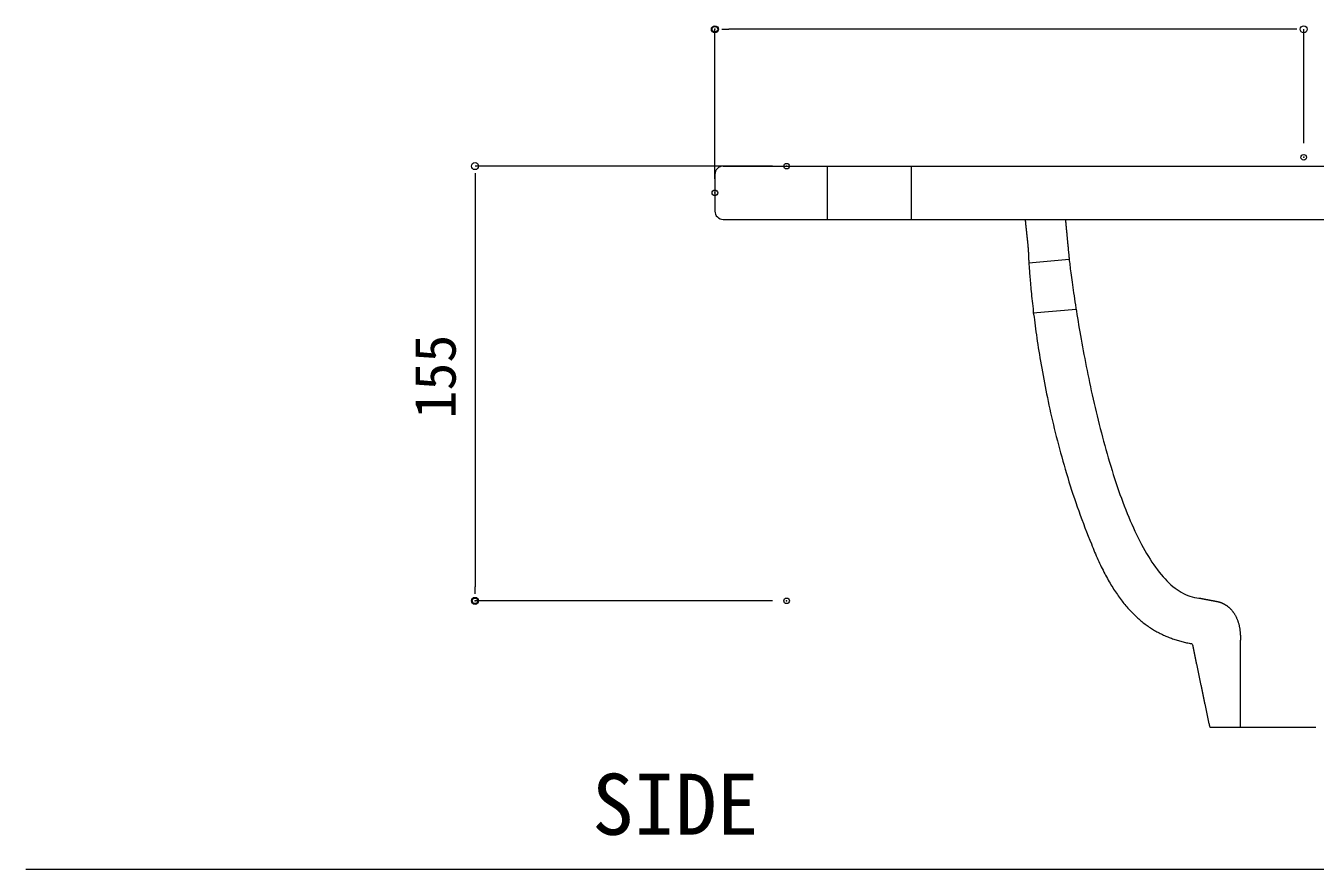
# Model space of a CAD drawing. Units: millimetres, scale not verified. Extents: x -1002 to 1010, y -687 to 676.
# Drawn here: x -1002.1 to -542.2, y -687.1 to -386.3 of the extents above; entities that cross this region are included whole.
import ezdxf
from ezdxf.enums import TextEntityAlignment as Align

# ---------------------------------------------------------------- set-up
doc = ezdxf.new("R2010")
doc.units = ezdxf.units.MM
doc.header["$LTSCALE"] = 5
doc.header["$PDMODE"] = 32
doc.header["$PDSIZE"] = 2
doc.layers.add('0-0', color=7, linetype='Continuous', lineweight=15)
doc.layers.add('F-0', color=7, linetype='Continuous', lineweight=15)
doc.styles.add('ＭＳ ゴシック', font='')
doc.styles.get('ＭＳ ゴシック').set_extended_font_data('MS Gothic')

# ---------------------------------------------------------------- blocks, each defined once
blk = doc.blocks.new('_DOT')
at = {"layer": '0-0'}
blk.add_line((-0.5, 0), (-1, 0), dxfattribs=at)
blk.add_circle((0, 0), 0.25, dxfattribs=at)
blk.add_circle((0, 0), 0.25, dxfattribs=at)

msp = doc.modelspace()

# ---------------------------------------------------------------- linework, layer by layer
at = {"layer": 'F-0'}
for p, q in [((-756.34, -440.881), (-756.34, -387.589)), ((-551.339, -387.589), (-751.34, -387.589)), ((-546.339, -428.215), (-546.339, -387.589)), ((-735.763, -436.381), (-841.883, -436.381)), ((-716.34, -436.381), (-716.34, -455.381)), ((-686.34, -436.381), (-686.34, -455.381)), ((-841.883, -441.381), (-841.883, -586.381)), ((-644.398, -470.805), (-629.986, -469.565)), ((-642.986, -488.714), (-627.555, -487.415)), ((-735.763, -591.381), (-841.883, -591.381)), ((-1002.086, -687.064), (1002.034, -687.064))]:
    msp.add_line(p, q, dxfattribs=at)
at = {"layer": 'F-0', "lineweight": 18}
for p, q in [((-756.34, -439.381), (-756.34, -452.381)), ((-753.34, -455.381), (-284.34, -455.381))]:
    msp.add_line(p, q, dxfattribs=at)
for points in [[(-753.34, -436.381), (-281.34, -436.381), (-281.34, -452.381)], [(-645.674, -455.497), (-645.663, -455.631), (-645.651, -455.765), (-645.64, -455.9), (-645.628, -456.035), (-645.615, -456.171), (-645.603, -456.307), (-645.59, -456.443), (-645.578, -456.579), (-645.565, -456.716), (-645.552, -456.853), (-645.539, -456.99), (-645.525, -457.127), (-645.512, -457.265), (-645.498, -457.402), (-645.484, -457.54), (-645.47, -457.678), (-645.456, -457.816), (-645.442, -457.954), (-645.428, -458.093), (-645.413, -458.231), (-645.399, -458.369), (-645.384, -458.508), (-645.369, -458.646), (-645.355, -458.785), (-645.34, -458.924), (-645.325, -459.062), (-645.31, -459.201), (-645.295, -459.339), (-645.28, -459.477), (-645.265, -459.616), (-645.25, -459.754), (-645.235, -459.892), (-645.22, -460.03), (-645.205, -460.168), (-645.19, -460.305), (-645.174, -460.443), (-645.159, -460.58), (-645.144, -460.717), (-645.129, -460.854)], [(-631.34, -455.381), (-631.34, -455.382), (-631.34, -455.383), (-631.34, -455.384), (-631.34, -455.385), (-631.34, -455.387), (-631.339, -455.39), (-631.339, -455.393), (-631.339, -455.396), (-631.338, -455.4), (-631.338, -455.405), (-631.337, -455.41), (-631.337, -455.417), (-631.336, -455.424), (-631.335, -455.432), (-631.334, -455.441), (-631.334, -455.451), (-631.332, -455.462), (-631.331, -455.474), (-631.33, -455.488), (-631.329, -455.502), (-631.327, -455.518), (-631.326, -455.535), (-631.324, -455.553), (-631.322, -455.573), (-631.32, -455.595), (-631.318, -455.618), (-631.315, -455.642), (-631.313, -455.668), (-631.31, -455.696), (-631.307, -455.726), (-631.305, -455.757), (-631.301, -455.79), (-631.298, -455.825), (-631.295, -455.862), (-631.291, -455.901), (-631.287, -455.942), (-631.283, -455.985), (-631.279, -456.031), (-631.274, -456.078)], [(-631.274, -456.078), (-631.269, -456.128), (-631.264, -456.18), (-631.259, -456.234), (-631.254, -456.291), (-631.248, -456.351), (-631.242, -456.413), (-631.236, -456.477), (-631.23, -456.544), (-631.223, -456.614), (-631.216, -456.686), (-631.209, -456.762), (-631.202, -456.84), (-631.194, -456.921), (-631.186, -457.005), (-631.178, -457.092), (-631.169, -457.182), (-631.16, -457.275), (-631.151, -457.371), (-631.142, -457.471), (-631.132, -457.574), (-631.122, -457.68), (-631.112, -457.789), (-631.101, -457.902), (-631.09, -458.018), (-631.078, -458.138), (-631.067, -458.262), (-631.055, -458.389), (-631.042, -458.519), (-631.029, -458.654), (-631.016, -458.792), (-631.003, -458.934), (-630.989, -459.08), (-630.975, -459.23), (-630.96, -459.384), (-630.945, -459.542), (-630.93, -459.704), (-630.914, -459.871), (-630.898, -460.041), (-630.881, -460.216)], [(-645.129, -460.854), (-645.114, -460.99), (-645.099, -461.127), (-645.084, -461.263), (-645.069, -461.398), (-645.054, -461.534), (-645.04, -461.669), (-645.025, -461.804), (-645.01, -461.938), (-644.996, -462.072), (-644.981, -462.206), (-644.967, -462.339), (-644.952, -462.472), (-644.938, -462.604), (-644.924, -462.736), (-644.91, -462.868), (-644.896, -462.998), (-644.883, -463.129), (-644.869, -463.259), (-644.856, -463.388), (-644.843, -463.517), (-644.829, -463.646), (-644.817, -463.773), (-644.804, -463.9), (-644.791, -464.027), (-644.779, -464.153), (-644.767, -464.278), (-644.755, -464.403), (-644.743, -464.527), (-644.731, -464.65), (-644.72, -464.772), (-644.709, -464.894), (-644.698, -465.015), (-644.688, -465.135), (-644.677, -465.255), (-644.667, -465.373), (-644.657, -465.491), (-644.648, -465.608), (-644.638, -465.725), (-644.629, -465.84)], [(-630.881, -460.216), (-630.864, -460.395), (-630.847, -460.578), (-630.829, -460.766), (-630.811, -460.958), (-630.792, -461.155), (-630.773, -461.357), (-630.753, -461.563), (-630.733, -461.773), (-630.713, -461.989), (-630.692, -462.209), (-630.671, -462.434), (-630.649, -462.664), (-630.626, -462.899), (-630.604, -463.139), (-630.58, -463.384), (-630.557, -463.634), (-630.532, -463.889), (-630.508, -464.15), (-630.482, -464.416), (-630.457, -464.687), (-630.43, -464.963), (-630.404, -465.245), (-630.376, -465.532), (-630.349, -465.825), (-630.32, -466.123), (-630.291, -466.427), (-630.262, -466.737), (-630.232, -467.052), (-630.202, -467.374), (-630.17, -467.701), (-630.139, -468.034), (-630.107, -468.372), (-630.072, -468.728), (-630.032, -469.125), (-629.986, -469.564), (-629.934, -470.043), (-629.876, -470.563), (-629.811, -471.122), (-629.741, -471.719)], [(-644.629, -465.84), (-644.62, -465.955), (-644.612, -466.068), (-644.604, -466.181), (-644.596, -466.293), (-644.588, -466.404), (-644.581, -466.514), (-644.574, -466.622), (-644.567, -466.73), (-644.561, -466.837), (-644.555, -466.943), (-644.55, -467.048), (-644.545, -467.152), (-644.54, -467.255), (-644.535, -467.357), (-644.531, -467.457), (-644.527, -467.557), (-644.524, -467.655), (-644.521, -467.752), (-644.519, -467.849), (-644.517, -467.943), (-644.515, -468.037), (-644.514, -468.118), (-644.513, -468.138), (-644.511, -468.19), (-644.508, -468.273), (-644.503, -468.387), (-644.497, -468.531), (-644.489, -468.706), (-644.48, -468.911), (-644.468, -469.145), (-644.455, -469.408), (-644.44, -469.701), (-644.422, -470.022), (-644.402, -470.371), (-644.38, -470.748), (-644.356, -471.153), (-644.329, -471.585), (-644.299, -472.043), (-644.267, -472.528)], [(-644.267, -472.528), (-644.232, -473.04), (-644.193, -473.577), (-644.152, -474.139), (-644.108, -474.727), (-644.06, -475.34), (-644.009, -475.977), (-643.955, -476.638), (-643.897, -477.323), (-643.835, -478.031), (-643.769, -478.762), (-643.7, -479.516), (-643.627, -480.293), (-643.55, -481.091), (-643.468, -481.911), (-643.382, -482.753), (-643.292, -483.615), (-643.197, -484.498), (-643.098, -485.402), (-642.994, -486.325), (-642.886, -487.268), (-642.772, -488.231), (-642.654, -489.212), (-642.53, -490.212), (-642.401, -491.23), (-642.267, -492.267), (-642.128, -493.32), (-641.983, -494.391), (-641.832, -495.479), (-641.676, -496.583), (-641.514, -497.704), (-641.346, -498.841), (-641.172, -499.993), (-640.992, -501.16), (-640.806, -502.342), (-640.613, -503.538), (-640.415, -504.749), (-640.209, -505.973), (-639.997, -507.211), (-639.778, -508.462)], [(-629.741, -471.719), (-629.665, -472.354), (-629.582, -473.026), (-629.493, -473.733), (-629.399, -474.476), (-629.298, -475.254), (-629.191, -476.065), (-629.077, -476.909), (-628.958, -477.785), (-628.832, -478.692), (-628.7, -479.63), (-628.562, -480.597), (-628.418, -481.593), (-628.267, -482.618), (-628.11, -483.669), (-627.947, -484.748), (-627.777, -485.851), (-627.601, -486.98), (-627.419, -488.133), (-627.23, -489.309), (-627.035, -490.507), (-626.833, -491.728), (-626.625, -492.969), (-626.411, -494.23), (-626.19, -495.511), (-625.962, -496.81), (-625.728, -498.127), (-625.488, -499.46), (-625.241, -500.81), (-624.988, -502.175), (-624.728, -503.555), (-624.461, -504.949), (-624.188, -506.355), (-623.908, -507.773), (-623.622, -509.203), (-623.328, -510.644), (-623.029, -512.094), (-622.722, -513.553), (-622.409, -515.02), (-622.089, -516.495)], [(-639.778, -508.462), (-639.553, -509.726), (-639.32, -511.002), (-639.081, -512.291), (-638.834, -513.591), (-638.58, -514.902), (-638.319, -516.225), (-638.05, -517.558), (-637.774, -518.901), (-637.491, -520.255), (-637.199, -521.618), (-636.9, -522.991), (-636.593, -524.373), (-636.277, -525.763), (-635.954, -527.162), (-635.622, -528.568), (-635.282, -529.982), (-634.934, -531.404), (-634.577, -532.832), (-634.211, -534.267), (-633.837, -535.708), (-633.454, -537.156), (-633.062, -538.608), (-632.661, -540.066), (-632.25, -541.529), (-631.831, -542.997), (-631.402, -544.468), (-630.963, -545.944), (-630.515, -547.423), (-630.058, -548.905), (-629.59, -550.39), (-629.113, -551.877), (-628.626, -553.366), (-628.128, -554.858), (-627.621, -556.351), (-627.103, -557.844), (-626.575, -559.339), (-626.037, -560.834), (-625.487, -562.329), (-624.928, -563.824)], [(-622.089, -516.495), (-621.763, -517.976), (-621.43, -519.463), (-621.09, -520.955), (-620.743, -522.451), (-620.389, -523.95), (-620.029, -525.452), (-619.661, -526.956), (-619.287, -528.461), (-618.906, -529.966), (-618.519, -531.47), (-618.124, -532.973), (-617.722, -534.474), (-617.314, -535.972), (-616.898, -537.466), (-616.476, -538.955), (-616.046, -540.439), (-615.61, -541.917), (-615.167, -543.388), (-614.716, -544.851), (-614.259, -546.305), (-613.794, -547.75), (-613.323, -549.185), (-612.844, -550.609), (-612.358, -552.021), (-611.865, -553.421), (-611.365, -554.807), (-610.858, -556.179), (-610.344, -557.536), (-609.822, -558.877), (-609.293, -560.202), (-608.757, -561.51), (-608.214, -562.799), (-607.664, -564.069), (-607.106, -565.32), (-606.541, -566.55), (-605.969, -567.759), (-605.389, -568.946), (-604.802, -570.109), (-604.208, -571.249)], [(-624.928, -563.824), (-624.357, -565.318), (-623.775, -566.811), (-623.183, -568.303), (-622.579, -569.794), (-622.048, -571.095), (-621.763, -571.826), (-621.477, -572.548), (-621.188, -573.26), (-620.899, -573.963), (-620.607, -574.657), (-620.314, -575.341), (-620.019, -576.017), (-619.723, -576.683), (-619.425, -577.34), (-619.126, -577.988), (-618.825, -578.628), (-618.523, -579.258), (-618.219, -579.88), (-617.913, -580.492), (-617.606, -581.096), (-617.297, -581.692), (-616.987, -582.278), (-616.675, -582.857), (-616.361, -583.426), (-616.046, -583.988), (-615.729, -584.541), (-615.411, -585.085), (-615.092, -585.622), (-614.77, -586.15), (-614.447, -586.67), (-614.123, -587.182), (-613.797, -587.686), (-613.47, -588.182), (-613.14, -588.67), (-612.81, -589.15), (-612.478, -589.622), (-612.144, -590.087), (-611.809, -590.544), (-611.472, -590.994)], [(-604.208, -571.249), (-603.606, -572.365), (-602.997, -573.455), (-602.381, -574.519), (-601.757, -575.556), (-601.125, -576.566), (-600.487, -577.547), (-599.84, -578.498), (-599.187, -579.42), (-598.526, -580.311), (-597.857, -581.17), (-597.181, -581.996), (-596.497, -582.789), (-595.805, -583.549), (-595.106, -584.273), (-594.4, -584.961), (-593.686, -585.614), (-592.964, -586.228), (-592.235, -586.805), (-591.497, -587.343), (-590.753, -587.841), (-590, -588.299), (-589.24, -588.716), (-588.472, -589.09), (-587.696, -589.422), (-586.913, -589.71), (-586.122, -589.954), (-585.323, -590.152), (-584.516, -590.304), (-583.701, -590.41), (-583.287, -590.449), (-583.231, -590.459), (-583.175, -590.47), (-583.119, -590.481), (-583.062, -590.491), (-583.006, -590.502), (-582.95, -590.513), (-582.894, -590.523), (-582.838, -590.534), (-582.782, -590.545)], [(-611.472, -590.994), (-611.134, -591.435), (-610.794, -591.87), (-610.453, -592.297), (-610.11, -592.716), (-609.765, -593.128), (-609.419, -593.533), (-609.072, -593.931), (-608.723, -594.321), (-608.372, -594.705), (-608.02, -595.081), (-607.667, -595.451), (-607.312, -595.813), (-606.955, -596.169), (-606.597, -596.518), (-606.237, -596.86), (-605.876, -597.195), (-605.514, -597.524), (-605.149, -597.846), (-604.784, -598.161), (-604.417, -598.471), (-604.048, -598.773), (-603.678, -599.07), (-603.306, -599.36), (-602.933, -599.644), (-602.558, -599.921), (-602.182, -600.193), (-601.805, -600.459), (-601.425, -600.718), (-601.045, -600.972), (-600.663, -601.219), (-600.279, -601.461), (-599.894, -601.697), (-599.508, -601.928), (-599.119, -602.152), (-598.73, -602.372), (-598.339, -602.585), (-597.947, -602.793), (-597.553, -602.996), (-597.157, -603.193)], [(-582.782, -590.545), (-582.726, -590.555), (-582.67, -590.566), (-582.614, -590.577), (-582.558, -590.587), (-582.502, -590.598), (-582.446, -590.609), (-582.39, -590.619), (-582.334, -590.63), (-582.278, -590.641), (-582.222, -590.651), (-582.166, -590.662), (-582.109, -590.673), (-582.053, -590.684), (-581.997, -590.694), (-581.941, -590.705), (-581.885, -590.716), (-581.829, -590.726), (-581.773, -590.737), (-581.717, -590.748), (-581.661, -590.758), (-581.605, -590.769), (-581.549, -590.78), (-581.493, -590.79), (-581.437, -590.801), (-581.381, -590.812), (-581.325, -590.822), (-581.269, -590.833), (-581.212, -590.844), (-581.156, -590.854), (-581.1, -590.865), (-581.044, -590.876), (-580.988, -590.886), (-580.932, -590.897), (-580.876, -590.908), (-580.82, -590.918), (-580.764, -590.929), (-580.708, -590.94), (-580.652, -590.95), (-580.596, -590.961)], [(-580.596, -590.961), (-580.54, -590.972), (-580.484, -590.982), (-580.428, -590.993), (-580.372, -591.004), (-580.316, -591.014), (-580.259, -591.025), (-580.203, -591.036), (-580.147, -591.046), (-580.091, -591.057), (-580.035, -591.068), (-579.979, -591.078), (-579.923, -591.089), (-579.867, -591.1), (-579.811, -591.11), (-579.755, -591.121), (-579.699, -591.132), (-579.643, -591.142), (-579.587, -591.153), (-579.531, -591.164), (-579.475, -591.175), (-579.419, -591.185), (-579.363, -591.196), (-579.306, -591.207), (-579.25, -591.217), (-579.194, -591.228), (-579.138, -591.239), (-579.082, -591.249), (-579.026, -591.26), (-578.97, -591.271), (-578.914, -591.281), (-578.858, -591.292), (-578.802, -591.303), (-578.746, -591.313), (-578.69, -591.324), (-578.634, -591.335), (-578.578, -591.345), (-578.522, -591.356), (-578.466, -591.367), (-578.409, -591.377)], [(-578.409, -591.377), (-578.353, -591.388), (-578.297, -591.399), (-578.241, -591.409), (-578.185, -591.42), (-578.129, -591.431), (-578.073, -591.441), (-578.017, -591.452), (-577.961, -591.463), (-577.905, -591.473), (-577.849, -591.484), (-577.793, -591.495), (-577.737, -591.505), (-577.681, -591.516), (-577.625, -591.527), (-577.569, -591.537), (-577.513, -591.548), (-577.456, -591.559), (-577.4, -591.569), (-577.344, -591.58), (-577.288, -591.591), (-577.232, -591.601), (-577.176, -591.612), (-577.12, -591.623), (-577.064, -591.633), (-577.008, -591.644), (-576.952, -591.655), (-576.912, -591.662), (-576.909, -591.663), (-576.902, -591.664), (-576.892, -591.666), (-576.878, -591.669), (-576.86, -591.673), (-576.838, -591.677), (-576.814, -591.683), (-576.786, -591.689), (-576.754, -591.697), (-576.719, -591.705), (-576.682, -591.715), (-576.641, -591.726)], [(-576.641, -591.726), (-576.597, -591.738), (-576.55, -591.751), (-576.5, -591.765), (-576.447, -591.78), (-576.392, -591.797), (-576.334, -591.815), (-576.273, -591.835), (-576.21, -591.856), (-576.144, -591.878), (-576.076, -591.902), (-576.006, -591.928), (-575.934, -591.955), (-575.859, -591.983), (-575.782, -592.013), (-575.703, -592.045), (-575.622, -592.079), (-575.539, -592.114), (-575.454, -592.152), (-575.368, -592.191), (-575.28, -592.231), (-575.19, -592.274), (-575.099, -592.319), (-575.006, -592.366), (-574.912, -592.415), (-574.816, -592.465), (-574.72, -592.518), (-574.622, -592.573), (-574.522, -592.631), (-574.422, -592.69), (-574.321, -592.752), (-574.219, -592.816), (-574.116, -592.882), (-574.012, -592.951), (-573.908, -593.022), (-573.803, -593.096), (-573.697, -593.172), (-573.591, -593.25), (-573.484, -593.331), (-573.377, -593.415)], [(-573.377, -593.415), (-573.27, -593.501), (-573.162, -593.59), (-573.054, -593.682), (-572.947, -593.777), (-572.839, -593.874), (-572.731, -593.974), (-572.623, -594.077), (-572.516, -594.183), (-572.409, -594.291), (-572.302, -594.403), (-572.196, -594.518), (-572.09, -594.636), (-571.984, -594.757), (-571.88, -594.881), (-571.775, -595.008), (-571.672, -595.138), (-571.57, -595.272), (-571.468, -595.409), (-571.367, -595.549), (-571.268, -595.693), (-571.169, -595.84), (-571.072, -595.99), (-570.976, -596.144), (-570.881, -596.301), (-570.787, -596.462), (-570.695, -596.627), (-570.605, -596.795), (-570.516, -596.967), (-570.429, -597.142), (-570.344, -597.321), (-570.26, -597.504), (-570.178, -597.691), (-570.098, -597.882), (-570.021, -598.076), (-569.945, -598.275), (-569.871, -598.477), (-569.8, -598.684), (-569.731, -598.894), (-569.664, -599.109)], [(-569.664, -599.109), (-569.6, -599.328), (-569.538, -599.55), (-569.479, -599.777), (-569.422, -600.009), (-569.368, -600.244), (-569.317, -600.484), (-569.269, -600.728), (-569.224, -600.977), (-569.182, -601.23), (-569.142, -601.487), (-569.106, -601.749), (-569.073, -602.015), (-569.044, -602.287), (-569.018, -602.562), (-568.995, -602.842), (-568.975, -603.127), (-568.959, -603.417), (-568.947, -603.712), (-568.939, -604.011), (-568.934, -604.315), (-568.933, -604.624), (-568.936, -604.938), (-568.943, -605.257), (-568.953, -605.577), (-568.953, -605.838), (-568.953, -606.099), (-568.953, -606.36), (-568.953, -606.621), (-568.953, -606.882), (-568.953, -607.143), (-568.953, -607.404), (-568.953, -607.665), (-568.953, -607.926), (-568.953, -608.187), (-568.953, -608.448), (-568.953, -608.709), (-568.953, -608.97), (-568.953, -609.231), (-568.953, -609.492)], [(-597.157, -603.193), (-596.76, -603.385), (-596.362, -603.572), (-595.962, -603.753), (-595.561, -603.93), (-595.158, -604.101), (-594.754, -604.268), (-594.348, -604.429), (-593.941, -604.585), (-593.533, -604.737), (-593.123, -604.884), (-592.711, -605.026), (-592.298, -605.163), (-591.884, -605.296), (-591.468, -605.424), (-591.051, -605.548), (-590.632, -605.667), (-590.212, -605.782), (-589.79, -605.893), (-589.367, -605.999), (-588.943, -606.101), (-588.517, -606.199), (-588.09, -606.293), (-587.661, -606.383), (-587.231, -606.469), (-586.799, -606.551), (-586.366, -606.629), (-586.071, -606.787), (-586.009, -607.085), (-585.947, -607.382), (-585.885, -607.679), (-585.824, -607.977), (-585.762, -608.274), (-585.7, -608.572), (-585.638, -608.869), (-585.576, -609.166), (-585.514, -609.464), (-585.452, -609.761), (-585.39, -610.059), (-585.328, -610.356)], [(-585.328, -610.356), (-585.266, -610.654), (-585.204, -610.951), (-585.142, -611.248), (-585.08, -611.546), (-585.018, -611.843), (-584.956, -612.141), (-584.894, -612.438), (-584.832, -612.736), (-584.77, -613.033), (-584.708, -613.33), (-584.646, -613.628), (-584.584, -613.925), (-584.522, -614.223), (-584.46, -614.52), (-584.398, -614.818), (-584.336, -615.115), (-584.274, -615.412), (-584.213, -615.71), (-584.151, -616.007), (-584.089, -616.305), (-584.027, -616.602), (-583.965, -616.9), (-583.903, -617.197), (-583.841, -617.494), (-583.779, -617.792), (-583.717, -618.089), (-583.655, -618.387), (-583.593, -618.684), (-583.531, -618.982), (-583.469, -619.279), (-583.407, -619.576), (-583.345, -619.874), (-583.283, -620.171), (-583.221, -620.469), (-583.159, -620.766), (-583.097, -621.063), (-583.035, -621.361), (-582.973, -621.658), (-582.911, -621.956)], [(-568.953, -609.492), (-568.953, -609.753), (-568.953, -610.014), (-568.953, -610.276), (-568.953, -610.537), (-568.953, -610.798), (-568.953, -611.059), (-568.953, -611.32), (-568.953, -611.581), (-568.953, -611.842), (-568.953, -612.103), (-568.953, -612.364), (-568.953, -612.625), (-568.953, -612.886), (-568.953, -613.147), (-568.953, -613.408), (-568.953, -613.669), (-568.953, -613.93), (-568.953, -614.191), (-568.953, -614.452), (-568.953, -614.713), (-568.953, -614.974), (-568.953, -615.236), (-568.953, -615.497), (-568.953, -615.758), (-568.953, -616.019), (-568.953, -616.28), (-568.953, -616.541), (-568.953, -616.802), (-568.953, -617.063), (-568.953, -617.324), (-568.953, -617.585), (-568.953, -617.846), (-568.953, -618.107), (-568.953, -618.368), (-568.953, -618.629), (-568.953, -618.89), (-568.953, -619.151), (-568.953, -619.412), (-568.953, -619.673)], [(-568.953, -619.673), (-568.953, -619.934), (-568.953, -620.196), (-568.953, -620.457), (-568.953, -620.718), (-568.953, -620.979), (-568.953, -621.24), (-568.953, -621.501), (-568.953, -621.762), (-568.953, -622.023), (-568.953, -622.284), (-568.953, -622.545), (-568.953, -622.806), (-568.953, -623.067), (-568.953, -623.328), (-568.953, -623.589), (-568.953, -623.85), (-568.953, -624.111), (-568.953, -624.372), (-568.953, -624.633), (-568.953, -624.895), (-568.953, -625.156), (-568.953, -625.417), (-568.953, -625.678), (-568.953, -625.939), (-568.953, -626.2), (-568.953, -626.461), (-568.953, -626.722), (-568.953, -626.983), (-568.953, -627.244), (-568.953, -627.505), (-568.953, -627.766), (-568.953, -628.027), (-568.953, -628.288), (-568.953, -628.549), (-568.953, -628.81), (-568.953, -629.071), (-568.953, -629.332), (-568.953, -629.593), (-568.953, -629.855)], [(-582.911, -621.956), (-582.849, -622.253), (-582.787, -622.551), (-582.725, -622.848), (-582.663, -623.145), (-582.601, -623.443), (-582.54, -623.74), (-582.478, -624.038), (-582.416, -624.335), (-582.354, -624.633), (-582.292, -624.93), (-582.23, -625.227), (-582.168, -625.525), (-582.106, -625.822), (-582.044, -626.12), (-581.982, -626.417), (-581.92, -626.715), (-581.858, -627.012), (-581.796, -627.309), (-581.734, -627.607), (-581.672, -627.904), (-581.61, -628.202), (-581.548, -628.499), (-581.486, -628.797), (-581.424, -629.094), (-581.362, -629.391), (-581.3, -629.689), (-581.238, -629.986), (-581.176, -630.284), (-581.114, -630.581), (-581.052, -630.879), (-580.99, -631.176), (-580.929, -631.473), (-580.867, -631.771), (-580.805, -632.068), (-580.743, -632.366), (-580.681, -632.663), (-580.619, -632.96), (-580.557, -633.258), (-580.495, -633.555)], [(-568.953, -629.855), (-568.953, -630.116), (-568.953, -630.377), (-568.953, -630.638), (-568.953, -630.899), (-568.953, -631.16), (-568.953, -631.421), (-568.953, -631.682), (-568.953, -631.943), (-568.953, -632.204), (-568.953, -632.465), (-568.953, -632.726), (-568.953, -632.987), (-568.953, -633.248), (-568.953, -633.509), (-568.953, -633.77), (-568.953, -634.031), (-568.953, -634.292), (-568.953, -634.554), (-568.953, -634.815), (-568.953, -635.076), (-568.953, -635.337), (-568.953, -635.598), (-568.953, -635.859), (-568.953, -636.12), (-568.953, -636.381)], [(-580.495, -633.555), (-580.433, -633.853), (-580.371, -634.15), (-580.309, -634.448), (-580.247, -634.745), (-580.185, -635.042), (-580.123, -635.34), (-580.061, -635.637), (-579.999, -635.935), (-579.937, -636.232), (-579.565, -636.381), (-578.883, -636.381), (-578.201, -636.381), (-577.519, -636.381), (-576.836, -636.381), (-576.154, -636.381), (-575.472, -636.381), (-574.79, -636.381), (-574.108, -636.381), (-573.426, -636.381), (-572.743, -636.381), (-572.061, -636.381), (-571.379, -636.381), (-570.697, -636.381), (-570.015, -636.381), (-569.332, -636.381), (-568.65, -636.381), (-567.968, -636.381), (-567.286, -636.381), (-566.604, -636.381), (-565.922, -636.381), (-565.239, -636.381), (-564.557, -636.381), (-563.875, -636.381), (-563.193, -636.381), (-562.511, -636.381), (-561.829, -636.381), (-561.146, -636.381), (-560.464, -636.381), (-559.782, -636.381)], [(-559.782, -636.381), (-559.1, -636.381), (-558.418, -636.381), (-557.736, -636.381), (-557.053, -636.381), (-556.371, -636.381), (-555.689, -636.381), (-555.007, -636.381), (-554.325, -636.381), (-553.643, -636.381), (-552.96, -636.381), (-552.278, -636.381), (-551.596, -636.381), (-550.914, -636.381), (-550.232, -636.381), (-549.55, -636.381), (-548.867, -636.381), (-548.185, -636.381), (-547.503, -636.381), (-546.821, -636.381), (-546.139, -636.381), (-545.456, -636.381), (-544.774, -636.381), (-544.092, -636.381), (-543.41, -636.381), (-542.728, -636.381), (-542.046, -636.381)]]:
    msp.add_lwpolyline(points, dxfattribs=at)
for centre, start, end in [((-753.34, -439.381), 90, 180), ((-753.34, -452.381), 180, 270)]:
    msp.add_arc(centre, 3, start, end, dxfattribs=at)
at = {"layer": 'F-0'}
for p in [(-756.34, -387.589), (-546.339, -433.215), (-730.763, -436.381), (-756.34, -445.881), (-841.883, -591.381), (-730.763, -591.381)]:
    msp.add_point(p, dxfattribs=at)

# ---------------------------------------------------------------- block references
at = {"layer": 'F-0', "xscale": 5, "yscale": 5}
for p, rotation in [((-756.34, -387.589), 180), ((-841.883, -436.381), 90), ((-841.883, -591.381), 270)]:
    msp.add_blockref('_DOT', p, dxfattribs=dict(at, rotation=rotation))
msp.add_blockref('_DOT', (-546.339, -387.589), dxfattribs=at)

# ---------------------------------------------------------------- texts
at = {"layer": 'F-0', "style": 'ＭＳ ゴシック'}
msp.add_text('155', height=14.66, rotation=90, dxfattribs=at).set_placement((-844.383, -526.381), align=Align.BOTTOM_LEFT)
msp.add_text('SIDE', height=21.8, dxfattribs=at).set_placement((-800.129, -681.337), align=Align.BOTTOM_LEFT)

doc.saveas('drawing.dxf')
